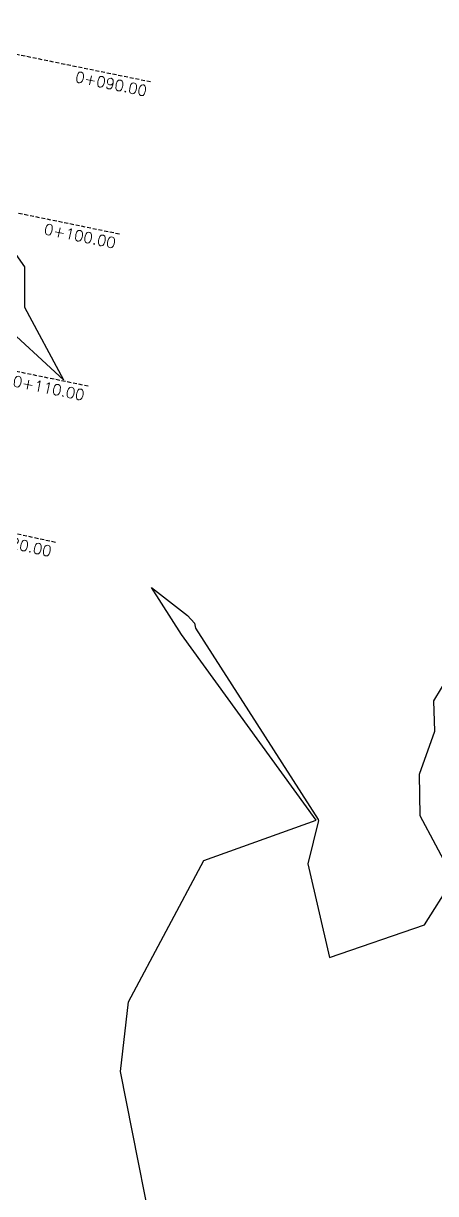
# Model space of a CAD drawing. Header units: metres. Extents: x 517023 to 519141, y 3924953 to 3927827.
# Drawn here: x 517902.3 to 517928.8, y 3925780.7 to 3925856.1 of the extents above; entities that cross this region are included whole.
import ezdxf

# ---------------------------------------------------------------- set-up
doc = ezdxf.new("R2010")
doc.units = ezdxf.units.M
doc.linetypes.add('HIDDEN', pattern=[0.375, 0.25, -0.125])
for name, color, linetype in [('C-ROAD-SAMP', 150, 'HIDDEN'), ('C-ROAD-SAMP-TEXT', 11, 'Continuous'), ('C-TOPO-MINR', 8, 'Continuous')]:
    doc.layers.add(name, color=color, linetype=linetype)
doc.styles.get("Standard").update_dxf_attribs({"font": 'simplex.shx'})

msp = doc.modelspace()

# ---------------------------------------------------------------- linework, layer by layer
at = {"layer": 'C-TOPO-MINR', "color": 8, "linetype": 'Continuous', "lineweight": -3, "elevation": 1026}
for points in [[(517894.7869826923, 3925851.135490384), (517902.3346388889, 3925840.393692811), (517902.3404124611, 3925837.788361994), (517904.84875, 3925833.121011628), (517900.6970283019, 3925836.923698113)], [(517911.2546588235, 3925774.801047059), (517908.5267268409, 3925788.582097387), (517909.0242378854, 3925793.050762115), (517913.8820702228, 3925802.15189264), (517921.1162889518, 3925804.757339943), (517912.4430072202, 3925816.706635379), (517910.5239948187, 3925819.744476684), (517912.8420016, 3925817.9361472), (517913.2725876578, 3925817.43545021), (517913.355822898, 3925817.122940966), (517921.2361608981, 3925804.811019645), (517921.2336554404, 3925804.778109672), (517921.2660697675, 3925804.740652713), (517920.5756597938, 3925801.945927835), (517921.9643127036, 3925795.922991857), (517928.0997331671, 3925798.010397756), (517929.8268117195, 3925800.757199808)], [(517929.8378025248, 3925801.266446348), (517927.8121775956, 3925805.038459016), (517927.7709433485, 3925807.727412747), (517928.7642772585, 3925810.500516615), (517928.6800359281, 3925812.434153511), (517929.6860736138, 3925814.071469885)]]:
    msp.add_lwpolyline(points, dxfattribs=at)

# ---------------------------------------------------------------- texts
at = {"layer": 'C-ROAD-SAMP-TEXT', "color": 11, "linetype": 'Continuous', "lineweight": -3, "insert": (517904.1473071011, 3925822.397952858), "char_height": 0.7000000000000001, "width": 4.915333333333332, "attachment_point": 3, "rotation": 347.6209021210618, "bg_fill": 3, "box_fill_scale": 1.181428571428571, "bg_fill_color": 256, "bg_fill_true_color": 13158600, "bg_fill_transparency": 0}
msp.add_mtext('0+120.00', dxfattribs=at)

# ---------------------------------------------------------------- next in the draw order: linework, layer by layer
at = {"layer": 'C-ROAD-SAMP', "color": 150, "linetype": 'HIDDEN', "lineweight": -3}
msp.add_lwpolyline([(517904.3307374074, 3925822.641286626), (517884.7957263851, 3925826.928866871), (517865.2607153627, 3925831.216447116)], dxfattribs=at)

# ---------------------------------------------------------------- next in the draw order: texts
at = {"layer": 'C-ROAD-SAMP-TEXT', "color": 11, "linetype": 'Continuous', "lineweight": -3, "char_height": 0.7000000000000001, "attachment_point": 3, "rotation": 348.41531681504745, "bg_fill": 3, "box_fill_scale": 1.181428571428571, "bg_fill_color": 256, "bg_fill_true_color": 13158600, "bg_fill_transparency": 0}
for s, insert, width in [('0+090.00', (517910.2797843953, 3925852.045692652), 5.049999999999999), ('0+100.00', (517908.2716239431, 3925842.249402967), 4.915333333333332), ('0+110.00', (517906.2634634907, 3925832.453113282), 4.780666666666666)]:
    msp.add_mtext(s, dxfattribs=dict(at, insert=insert, width=width))

# ---------------------------------------------------------------- next in the draw order: linework, layer by layer
at = {"layer": 'C-ROAD-SAMP', "color": 150, "linetype": 'HIDDEN', "lineweight": -3}
for points in [[(517910.4598233188, 3925852.291546239), (517890.8672439483, 3925856.307867144), (517871.2746645777, 3925860.324188048)], [(517908.4516628666, 3925842.495256554), (517888.859083496, 3925846.511577459), (517869.2665041255, 3925850.527898363)], [(517906.4435024142, 3925832.698966869), (517886.8509230437, 3925836.715287773), (517867.2583436731, 3925840.731608678)]]:
    msp.add_lwpolyline(points, dxfattribs=at)

doc.saveas('drawing.dxf')
